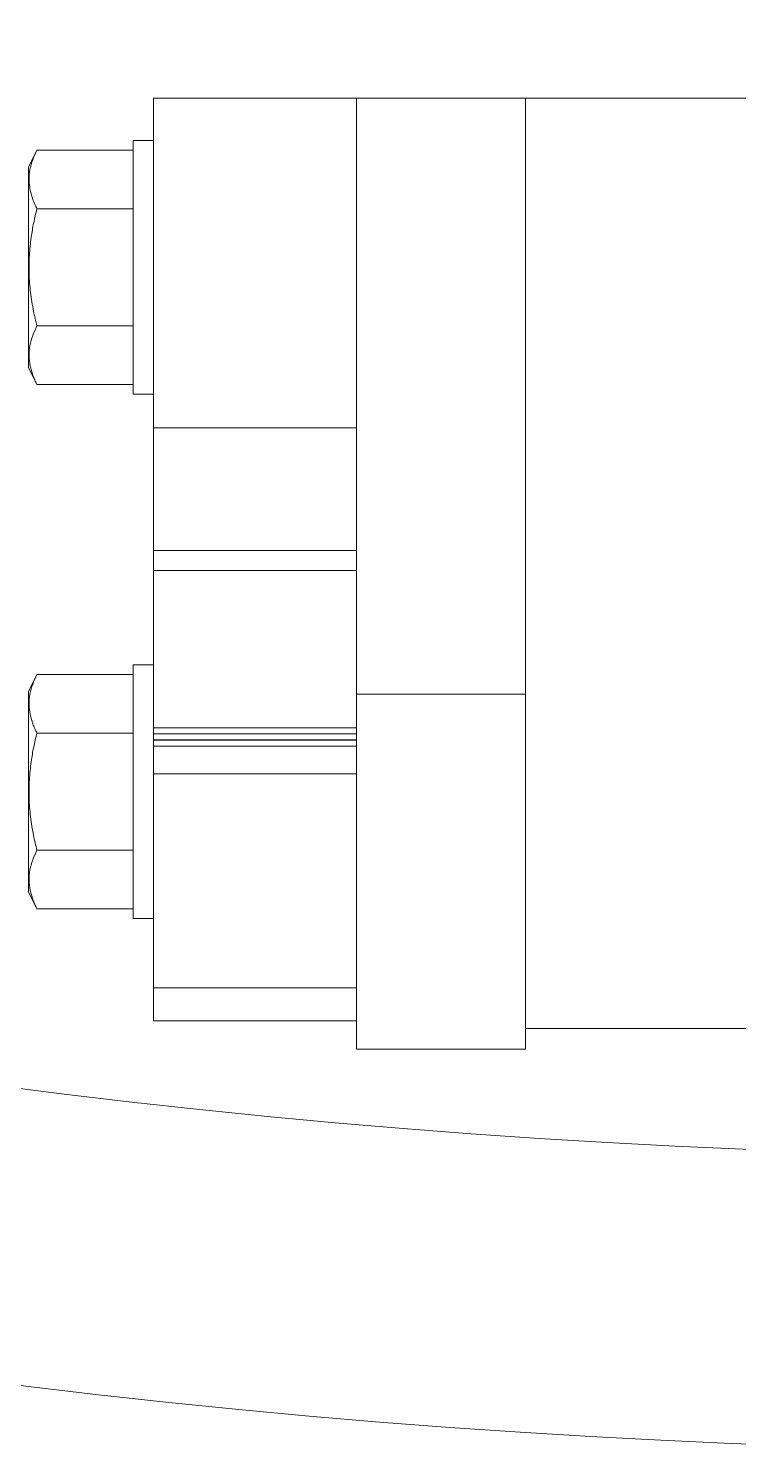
# Model space of a CAD drawing. Header units: millimetres. Extents: x -133 to 8217, y -787 to 7844.
# Drawn here: x 1552 to 1762, y 2886.4 to 3306.7 of the extents above; entities that cross this region are included whole.
import ezdxf

# ---------------------------------------------------------------- set-up
doc = ezdxf.new("R2010")
doc.units = ezdxf.units.MM
doc.header["$MEASUREMENT"] = 0
doc.layers.add('00_pen 0.10', color=140, linetype='Continuous')
doc.layers.add('00_pen 0.25', color=3, linetype='Continuous')

msp = doc.modelspace()

# ---------------------------------------------------------------- linework, layer by layer
at = {"layer": '00_pen 0.10', "lineweight": 15}
for radius in [2487.94, 2575]:
    msp.add_arc((1864.04, 5461.36), radius, 240, 300, dxfattribs=at)
at = {"layer": '00_pen 0.25', "lineweight": 15}
for p, q in [((1649.04, 3286.13), (1589.04, 3286.13)), ((1589.04, 3188.64), (1589.04, 3286.13)), ((1699.04, 3286.13), (1649.04, 3286.13)), ((1649.04, 3188.64), (1649.04, 3286.13)), ((1699.04, 3109.97), (1699.04, 3286.13)), ((1699.04, 3286.13), (2029.04, 3286.13)), ((1554.54, 3270.77), (1552.04, 3265.77)), ((1554.54, 3270.77), (1583.04, 3270.77)), ((1589.04, 3273.63), (1583.04, 3273.63)), ((1583.04, 3273.63), (1583.04, 3198.63)), ((1552.04, 3265.77), (1552.04, 3206.48)), ((1554.54, 3253.45), (1583.04, 3253.45)), ((1554.54, 3218.81), (1583.04, 3218.81)), ((1552.04, 3206.48), (1554.54, 3201.48)), ((1554.54, 3201.48), (1583.04, 3201.48)), ((1583.04, 3198.63), (1589.04, 3198.63)), ((1649.04, 3188.64), (1589.04, 3188.64)), ((1589.04, 3152.45), (1589.04, 3188.64)), ((1649.04, 3152.45), (1649.04, 3188.64)), ((1649.04, 3152.45), (1589.04, 3152.45)), ((1589.04, 3146.47), (1589.04, 3152.45)), ((1649.04, 3146.47), (1649.04, 3152.45)), ((1589.04, 3146.47), (1649.04, 3146.47)), ((1589.04, 3099.95), (1589.04, 3146.47)), ((1649.04, 3099.95), (1649.04, 3146.47)), ((1554.54, 3115.77), (1552.04, 3110.77)), ((1554.54, 3115.77), (1583.04, 3115.77)), ((1589.04, 3118.63), (1583.04, 3118.63)), ((1583.04, 3118.63), (1583.04, 3043.63)), ((1552.04, 3110.77), (1552.04, 3051.48)), ((1699.04, 3109.97), (1649.04, 3109.97)), ((1699.04, 3005.03), (1699.04, 3109.97)), ((1554.54, 3098.45), (1583.04, 3098.45)), ((1649.04, 3099.95), (1589.04, 3099.95)), ((1589.04, 3098.2), (1589.04, 3099.95)), ((1589.04, 3098.2), (1649.04, 3098.2)), ((1589.04, 3096.42), (1589.04, 3098.2)), ((1649.04, 3098.2), (1649.04, 3099.95)), ((1649.04, 3096.42), (1649.04, 3098.2)), ((1649.04, 3096.42), (1589.04, 3096.42)), ((1589.04, 3096.38), (1589.04, 3096.42)), ((1589.04, 3096.38), (1649.04, 3096.38)), ((1589.04, 3094.6), (1589.04, 3096.38)), ((1649.04, 3094.6), (1589.04, 3094.6)), ((1589.04, 3086.38), (1589.04, 3094.6)), ((1649.04, 3096.38), (1649.04, 3096.42)), ((1649.04, 3094.6), (1649.04, 3096.38)), ((1649.04, 3086.38), (1649.04, 3094.6)), ((1649.04, 3086.38), (1589.04, 3086.38)), ((1589.04, 3023.13), (1589.04, 3086.38)), ((1649.04, 3023.13), (1649.04, 3086.38)), ((1554.54, 3063.81), (1583.04, 3063.81)), ((1552.04, 3051.48), (1554.54, 3046.48)), ((1554.54, 3046.48), (1583.04, 3046.48)), ((1583.04, 3043.63), (1589.04, 3043.63)), ((1589.04, 3023.13), (1649.04, 3023.13)), ((1589.04, 3023.13), (1589.04, 3013.37)), ((1649.04, 3023.13), (1649.04, 3013.37)), ((1589.04, 3013.37), (1649.04, 3013.37)), ((1649.04, 3005.03), (1649.04, 3013.37)), ((1699.04, 3011.13), (2029.04, 3011.13)), ((1699.04, 3005.03), (1649.04, 3005.03))]:
    msp.add_line(p, q, dxfattribs=at)
for points, knots in [([(1554.54, 3270.77), (1554.09, 3269.81), (1553.2, 3267.9), (1552.39, 3264.96), (1552.11, 3261.95), (1552.39, 3259.47), (1552.88, 3257.54), (1553.33, 3256.17), (1553.88, 3254.8), (1554.32, 3253.9), (1554.54, 3253.45)], [0, 0, 0, 0, 0.1676, 0.336091, 0.50835, 0.682321, 0.761467, 0.840739, 0.920328, 1, 1, 1, 1]), ([(1554.54, 3253.45), (1554.21, 3252.05), (1553.54, 3249.27), (1552.91, 3245.56), (1552.52, 3242.35), (1552.3, 3239.66), (1552.2, 3236.95), (1552.22, 3234.22), (1552.37, 3231.47), (1552.65, 3228.7), (1553.04, 3225.94), (1553.63, 3222.63), (1554.19, 3220.26), (1554.54, 3218.81)], [0, 0, 0, 0, 0.122462, 0.245235, 0.322023, 0.398939, 0.476282, 0.553781, 0.632924, 0.712223, 0.791947, 0.871791, 1, 1, 1, 1]), ([(1554.54, 3218.81), (1554.09, 3217.85), (1553.2, 3215.94), (1552.39, 3212.99), (1552.11, 3209.99), (1552.39, 3207.5), (1552.88, 3205.58), (1553.33, 3204.21), (1553.88, 3202.84), (1554.32, 3201.94), (1554.54, 3201.48)], [0, 0, 0, 0, 0.1676, 0.336091, 0.50835, 0.682321, 0.761467, 0.840739, 0.920328, 1, 1, 1, 1]), ([(1554.54, 3115.77), (1554.09, 3114.81), (1553.2, 3112.9), (1552.39, 3109.96), (1552.11, 3106.95), (1552.39, 3104.47), (1552.88, 3102.54), (1553.33, 3101.17), (1553.88, 3099.8), (1554.32, 3098.9), (1554.54, 3098.45)], [0, 0, 0, 0, 0.1676, 0.336091, 0.50835, 0.682321, 0.761467, 0.840739, 0.920328, 1, 1, 1, 1]), ([(1554.54, 3098.45), (1554.21, 3097.05), (1553.54, 3094.27), (1552.91, 3090.56), (1552.52, 3087.35), (1552.3, 3084.66), (1552.2, 3081.95), (1552.22, 3079.22), (1552.37, 3076.47), (1552.65, 3073.7), (1553.04, 3070.94), (1553.63, 3067.63), (1554.19, 3065.26), (1554.54, 3063.81)], [0, 0, 0, 0, 0.122462, 0.245235, 0.322023, 0.398939, 0.476282, 0.553781, 0.632924, 0.712223, 0.791947, 0.871791, 1, 1, 1, 1]), ([(1554.54, 3063.81), (1554.09, 3062.85), (1553.2, 3060.94), (1552.39, 3057.99), (1552.11, 3054.99), (1552.39, 3052.5), (1552.88, 3050.58), (1553.33, 3049.21), (1553.88, 3047.84), (1554.32, 3046.94), (1554.54, 3046.48)], [0, 0, 0, 0, 0.1676, 0.336091, 0.50835, 0.682321, 0.761467, 0.840739, 0.920328, 1, 1, 1, 1])]:
    msp.add_open_spline(points, degree=3, knots=knots, dxfattribs=at)

doc.saveas('drawing.dxf')
